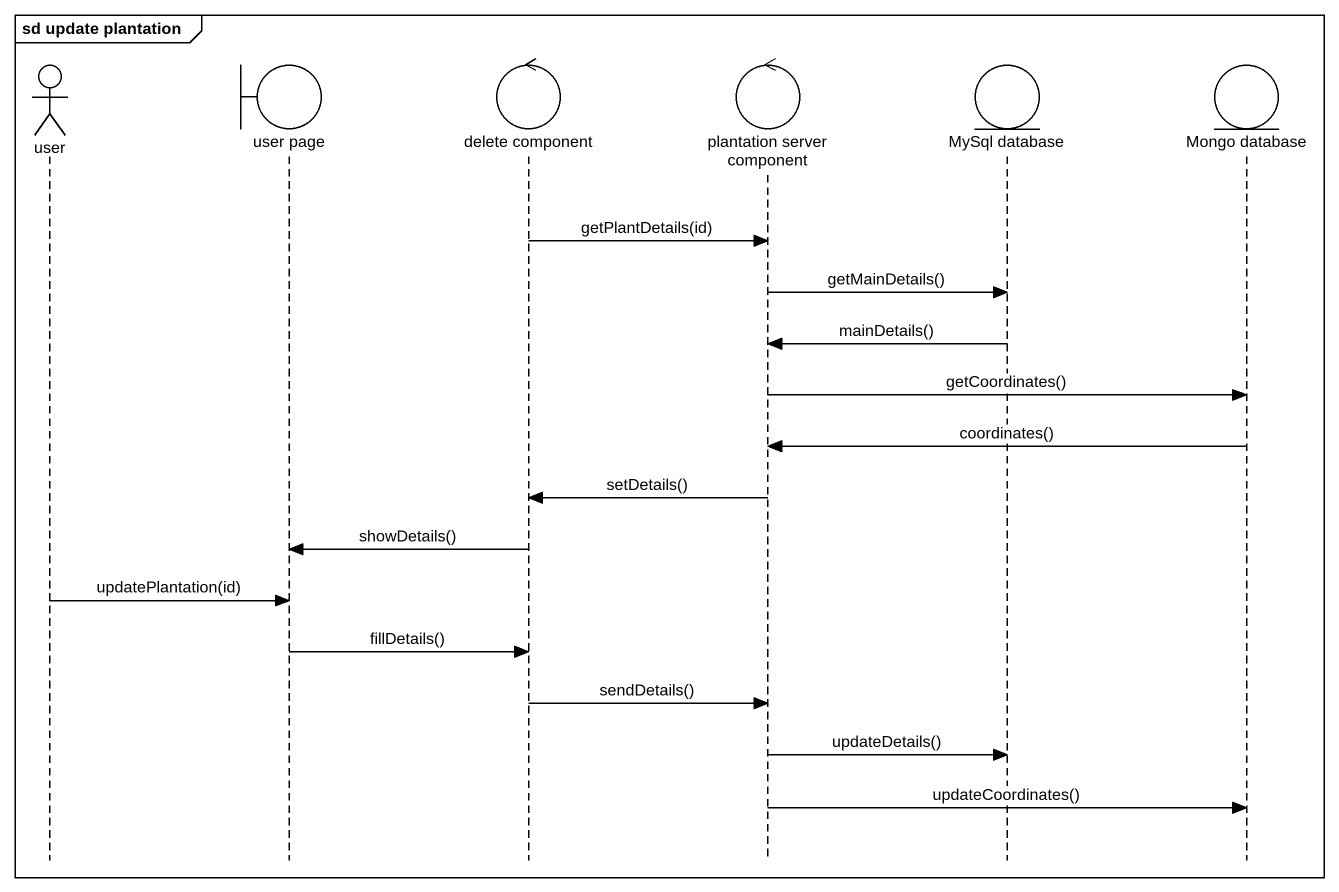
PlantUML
@startuml
mainframe sd update plantation
hide footbox
actor user
boundary "user page" as user_page
control "delete component" as delete_component
control "plantation server component" as plantation_server_component
entity "MySql database" as MySql_database
entity "Mongo database" as Mongo_database

delete_component -> plantation_server_component : getPlantDetails(id)
plantation_server_component -> MySql_database : getMainDetails()
MySql_database -> plantation_server_component : mainDetails()
plantation_server_component -> Mongo_database : getCoordinates()
Mongo_database -> plantation_server_component : coordinates()
plantation_server_component -> delete_component : setDetails()
delete_component -> user_page : showDetails()
user -> user_page : updatePlantation(id)
user_page -> delete_component : fillDetails()
delete_component -> plantation_server_component : sendDetails()
plantation_server_component -> MySql_database : updateDetails()
plantation_server_component -> Mongo_database : updateCoordinates()
@enduml
